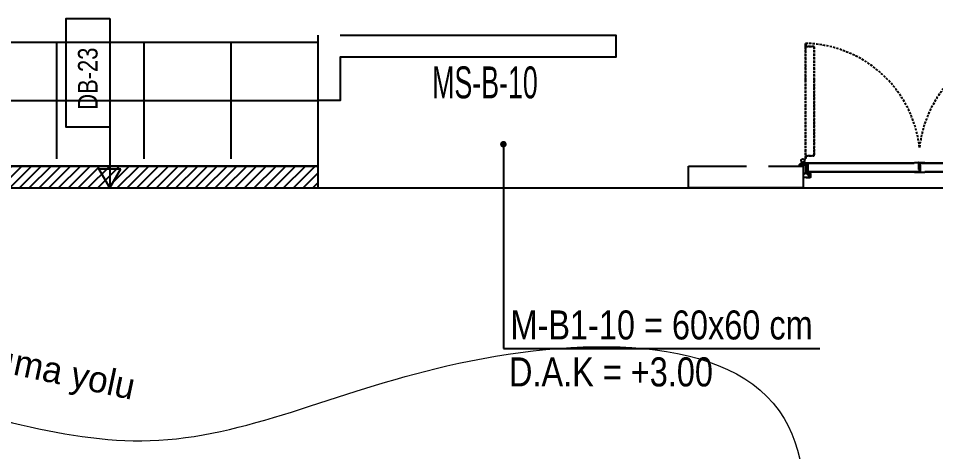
# Model space of a CAD drawing. Header units: centimetres. Extents: x -72470 to -43129, y -18750 to -16337.
# Drawn here: x -62354 to -61723, y -16761 to -16463 of the extents above; entities that cross this region are included whole.
import ezdxf
from ezdxf.enums import TextEntityAlignment as Align

# ---------------------------------------------------------------- set-up
doc = ezdxf.new("R2010")
doc.units = ezdxf.units.CM
doc.header["$MEASUREMENT"] = 0
doc.linetypes.add('11-021_3001-BLOK_B_ZEMIN_KAT$0$HIDDEN2', pattern=[4.7624999999999975, 3.174999999999998, -1.587499999999999])
doc.linetypes.add('DUZ', pattern=[0])
doc.layers.get('0').update_dxf_attribs({"linetype": 'DUZ', "lineweight": 0})
doc.layers.add('11-021_3001-BLOK_B_ZEMIN_KAT$0$2DALANNET', color=1, linetype='Continuous', plot=False)
for name, color, linetype in [('11-021_3001-BLOK_B_ZEMIN_KAT$0$2DDOSEMETARAMA', 8, 'Continuous'), ('11-021_3001-BLOK_B_ZEMIN_KAT$0$2DDUVAR', 3, 'Continuous'), ('11-021_3001-BLOK_B_ZEMIN_KAT$0$2DKAPI', 180, 'Continuous'), ('11-021_3001-BLOK_B_ZEMIN_KAT$0$2DPOZ DUVAR', 144, 'Continuous'), ('11-021_3001-BLOK_B_ZEMIN_KAT$0$2DTARAMA-DUVAR', 250, 'Continuous'), ('11-021_3001-BLOK_B_ZEMIN_KAT$0$2DTARAMA1', 253, 'Continuous'), ('11-021_3001-BLOK_B_ZEMIN_KAT$0$2DYAZI1', 212, 'Continuous'), ('11-021_3001-BLOK_B_ZEMIN_KAT$0$2DYAZI_SAFT', 212, 'Continuous')]:
    doc.layers.add(name, color=color, linetype=linetype)
doc.layers.add('TEFRIS', color=30, linetype='Continuous', lineweight=9)
doc.styles.add('11-021_3001-BLOK_B_ZEMIN_KAT$0$ARIAL', font='arial.ttf', dxfattribs={"width": 0.8})
doc.styles.add('11-021_3001-BLOK_B_ZEMIN_KAT$0$OLCU', font='arial.ttf', dxfattribs={"width": 0.8})
doc.styles.add('11-021_3001-BLOK_B_ZEMIN_KAT$0$yazi', font='calibri.ttf', dxfattribs={"width": 0.6})
doc.styles.add('TAKSİM', font='GOTHIC.TTF', dxfattribs={"height": 20})
doc.dimstyles.new('11-021_3001-BLOK_B_ZEMIN_KAT$0$DIM100', dxfattribs={"dimscale": 90, "dimtxt": 0.25, "dimasz": 0.005, "dimexe": 0.04, "dimexo": 0.1, "dimgap": 0.05, "dimtad": 1, "dimrnd": 0.5, "dimdsep": 46, "dimtxsty": '11-021_3001-BLOK_B_ZEMIN_KAT$0$OLCU', "dimblk": '11-021_3001-BLOK_B_ZEMIN_KAT$0$WDIM', "dimcen": 0.09, "dimse1": 1, "dimse2": 1, "dimclrd": 256, "dimclre": 256, "dimclrt": 6, "dimadec": 0, "dimazin": 0, "dimtfac": 1, "dimtix": 1, "dimtmove": 1, "dimatfit": 2, "dimldrblk": '11-021_3001-BLOK_B_ZEMIN_KAT$0$WDIM', "dimfxl": 1, "dimtolj": 1, "dimarcsym": 0})

# ---------------------------------------------------------------- blocks, each defined once
blk = doc.blocks.new('11-021_3001-BLOK_B_ZEMIN_KAT$0$K-22')
at = {"layer": '11-021_3001-BLOK_B_ZEMIN_KAT$0$2DKAPI'}
for p, q in [((-1.359999900008915, 2.290000000000873), (-1.359999900008915, 1.5)), ((-1.359999900008915, 1.30000000000109), (-1.359999900008915, 1.100000000000362)), ((-1.059999900009642, 2.290000000000873), (-1.059999900009642, 1.5)), ((-1.059999900009642, 1.30000000000109), (-1.059999900009642, 1.100000000000362)), ((-0.2499999000101525, 2.440000000000509), (-0.9099999000100067, 2.440000000000509)), ((1.390000099991083, 0.9500000000007276), (-0.9099999000100067, 0.9500000000007276)), ((1.390000099991083, 0.6500000000014552), (-0.9099999000100067, 0.6500000000014552)), ((-0.7299999000097162, 0.9500000000007276), (-0.7299999000097162, 1.30000000000109)), ((-0.1482389756292832, 2.444115963049624), (-0.3680908695623657, 2.224264057662365)), ((0.6406736556655233, 2.808764555677043), (-0.1266695074828021, 2.041421352554606)), ((2.650000099989483, 1.700000000000725), (0.0147518524372572, 1.700000000000725)), ((1.390000099991083, 0.9500000000007276), (2.032287565552906, 0.9500000000007276)), ((1.5, 0.5), (1.5, -1.549999999999271)), ((1.800000000001088, 0.5), (1.800000000001088, -1.549999999999271)), ((2.164575231096023, 1.400000000001455), (2.650000099989483, 1.400000000001455)), ((2.800000099990937, 1.25), (2.800000099990937, -2)), ((3.100000099990211, 1.25), (3.100000099990211, -2)), ((76.80000000000109, 2.515000000001236), (76.32500000000073, 2.040000000000873)), ((76.8114213562385, 2.415000000000873), (76.39571067811812, 1.999289321882313)), ((76.80000000000109, 2.515000000001236), (83.375, 2.515000000001236)), ((76.8114213562385, 2.415000000000873), (83.375, 2.415000000000873)), ((79.39999999999962, 2.290000000000873), (79.39999999999962, -2.17819388603311)), ((79.5, 2.390000000001236), (83.27499999999962, 2.390000000001236)), ((79.5, 2.290000000000873), (79.5, -2.17819388603311)), ((79.5, 2.290000000000873), (83.27499999999962, 2.290000000000873)), ((79.80000000000109, 1.861806113967759), (79.5, 1.861806113967759)), ((79.5, 0.2218061139683414), (79.80000000000109, 0.2218061139683414)), ((79.57500000000073, 2.265000000001236), (83.37500000000182, 2.265000000001236)), ((79.57500000000073, 2.265000000001236), (79.57500000000073, 2.165000000000873)), ((79.57500000000073, 2.165000000000873), (83.37500000000182, 2.165000000000873)), ((79.80000000000109, 1.861806113967759), (79.80000000000109, -2.17819388603311)), ((80.39999999999961, 0.5353113425608172), (80.39999999999961, 1.940000000000509)), ((80.39999999999961, 0.3781938860338414), (80.39999999999961, -3.92180611396543)), ((80.70000000000073, 0.3781938860338414), (80.39999999999961, 0.3781938860338414)), ((80.47411809548973, 0.4387187599331811), (80.70000000000073, 0.3781938860338414)), ((80.5, 0.5353113425608172), (80.5, 1.970000000001164)), ((80.5, 0.5353113425608172), (80.72588190451098, 0.4747864686632969)), ((80.70000000000073, -4.349999999998543), (80.70000000000073, 0.3781938860338414)), ((80.80000000000109, -4.349999999998543), (80.80000000000109, 0.3781938860338414)), ((83.27499999999962, 2.390000000001236), (83.27499999999962, 2.290000000000873)), ((83.375, 2.415000000000873), (83.37500000000182, 2.265000000001236)), ((83.47500000000038, 2.415000000000873), (83.47500000000038, 2.265000000001236)), ((156.8999999000098, 1.25), (156.8999999000098, -2)), ((157.199999900009, 1.25), (157.199999900009, -2)), ((157.3499999000105, 1.700000000000725), (159.9852481475627, 1.700000000000725)), ((157.8354247689039, 1.400000000001455), (157.3499999000105, 1.400000000001455)), ((158.6099999000089, 0.9500000000007276), (157.9677124344471, 0.9500000000007276)), ((158.1999999999989, 0.5), (158.1999999999989, -1.549999999999271)), ((158.5, 0.5), (158.5, -1.549999999999271)), ((158.6099999000089, 0.9500000000007276), (160.90999990001, 0.9500000000007276)), ((158.6099999000089, 0.6500000000014552), (160.90999990001, 0.6500000000014552)), ((159.3593263443344, 2.808764555677043), (160.1266695074828, 2.041421352554606)), ((160.1482389756293, 2.444115963049624), (160.3680908695623, 2.224264057662365)), ((160.2499999000101, 2.440000000000509), (160.90999990001, 2.440000000000509)), ((160.7299999000097, 0.9500000000007276), (160.7299999000097, 1.30000000000109)), ((161.0599999000096, 2.290000000000873), (161.0599999000096, 1.5)), ((161.0599999000096, 1.30000000000109), (161.0599999000096, 1.100000000000362)), ((161.3599999000089, 2.290000000000873), (161.3599999000089, 1.5)), ((161.3599999000089, 1.30000000000109), (161.3599999000089, 1.100000000000362)), ((1.800000000001088, -1.549999999999271), (1.5, -1.549999999999271)), ((3.100000099990211, -2), (2.800000099990937, -2)), ((76.70000000000255, -4.474999999998543), (76.7000000000007, -4.324999999998905)), ((80.60000000000036, -4.224999999998543), (76.80000000000109, -4.224999999998543)), ((80.60000000000036, -4.324999999998905), (76.80000000000109, -4.324999999998905)), ((76.80000000000109, -4.474999999998543), (76.80000000000109, -4.324999999998905)), ((83.3635786437626, -4.474999999998543), (76.80000000000109, -4.474999999998543)), ((83.375, -4.574999999998908), (76.80000000000109, -4.574999999998908)), ((80.70000000000073, -4.349999999998543), (76.89999999999962, -4.349999999998543)), ((76.89999999999962, -4.449999999998908), (76.89999999999962, -4.349999999998543)), ((80.70000000000073, -4.449999999998908), (76.89999999999962, -4.449999999998908)), ((79.70000000000073, -2.335311342560089), (79.47411809548977, -2.274786468660749)), ((79.5, -2.17819388603311), (79.80000000000109, -2.17819388603311)), ((79.72588190451097, -2.238718759930634), (79.5, -2.17819388603311)), ((79.70000000000073, -2.335311342560089), (79.70000000000073, -3.999999999998181)), ((79.80000000000109, -0.3781938860320224), (80.39999999999961, -0.3781938860320224)), ((79.80000000000109, -0.6281938860320225), (80.39999999999961, -0.6281938860320225)), ((79.80000000000109, -1.921943872519475), (80.39999999999961, -1.346943926573658)), ((79.80000000000109, -2.335311342560089), (79.80000000000109, -3.999999999998181)), ((80.39999999999961, -1.771806113965793), (80.70000000000073, -1.771806113965793)), ((80.39999999999961, -3.92180611396543), (80.70000000000073, -3.92180611396543)), ((80.60000000000036, -4.324999999998905), (80.60000000000036, -4.224999999998543)), ((83.3635786437626, -4.474999999998543), (83.77928932188117, -4.059289321879986)), ((83.375, -4.574999999998908), (83.85000000000038, -4.099999999998543)), ((156.8999999000098, -2), (157.199999900009, -2)), ((158.1999999999989, -1.549999999999271), (158.5, -1.549999999999271)), ((2.000000099989847, -8), (0, -8)), ((157.9999999000101, -8), (160, -8))]:
    blk.add_line(p, q, dxfattribs=at)
at = {"layer": '11-021_3001-BLOK_B_ZEMIN_KAT$0$2DKAPI', "lineweight": -2}
for points in [[(3.399999999999636, -5.399999999999636), (3.399999999999636, -6.099999999998545, 0.4142135623730951), (3.600000000000362, -6.299999999999272), (4.399999999999637, -6.299999999999272, 0.4945646170043649), (4.592946919385211, -6.047355092363433), (4.59294690000024, -6.04735509999955), (4.410579620924182, -5.378967361453756, -1.142909286166664), (5.000000000001818, -5.299999999999272), (5, -7.599999999998545, -0.4142135623730871), (4.600000000000362, -8), (2, -8), (2, -7.799999999999272), (4.600000000000362, -7.799999999999272, 0.4142135623730769), (4.800000000001088, -7.599999999998545), (4.800000000001088, -5.299999999999272, 1.142909286166394), (4.603526540307938, -5.326322453816827), (4.78589384652696, -5.994710213157302, -0.4945645940809531), (4.399999999999637, -6.5), (3.600000000000362, -6.5, -0.4142135623730951), (3.199999999998908, -6.099999999998545), (3.199999999998908, -5.399999999999636, 0.4142135623730784), (3, -5.199999999998908), (2.199999999998908, -5.199999999998908, -0.3884729073062296), (1.801571681649875, -4.83542421680613), (1.805652226817983, -4.832132275398177), (1.800858313074058, -4.826189955258087, -0.0163819052192168), (1.800000000001088, -4.799999999999272), (1.800000000001088, 0.5803847000006499, -0.2679492246572428), (1.999999991667206, 0.9267949144323208, 0.7673270070872636), (1.899999999999636, 1.30000000000109), (-2.100000000000362, 1.30000000000109, 0.4142135623730974), (-2.30000000000109, 1.100000000000362), (-2.30000000000109, 0.5), (-2.499999999998181, 0.5), (-2.499999999998181, 1.100000000000362, -0.4142135623731005), (-2.100000000000362, 1.5), (1.899999999999636, 1.5, -0.7673271923644284), (2.100000008331333, 0.7535897855686926, 0.2679492053215695), (2.000000000001818, 0.5803847000006499), (2.000000000001818, -4.799999999999272, 0.4142135623730784), (2.199999999998908, -5), (3, -5, -0.4142135623731117)], [(156.6000000000003, -5.399999999999636), (156.6000000000003, -6.099999999998545, -0.4142135623730951), (156.3999999999996, -6.299999999999272), (155.6000000000003, -6.299999999999272, -0.4945646170043649), (155.4070530806148, -6.047355092363433), (155.4070530999997, -6.04735509999955), (155.5894203790758, -5.378967361453756, 1.142909286166664), (154.9999999999982, -5.299999999999272), (155, -7.599999999998545, 0.4142135623730871), (155.3999999999996, -8), (158, -8), (158, -7.799999999999272), (155.3999999999996, -7.799999999999272, -0.4142135623730769), (155.1999999999989, -7.599999999998545), (155.1999999999989, -5.299999999999272, -1.142909286166394), (155.396473459692, -5.326322453816827), (155.214106153473, -5.994710213157302, 0.4945645940809531), (155.6000000000003, -6.5), (156.3999999999996, -6.5, 0.4142135623730951), (156.8000000000011, -6.099999999998545), (156.8000000000011, -5.399999999999636, -0.4142135623730784), (157, -5.199999999998908), (157.8000000000011, -5.199999999998908, 0.3884729073062296), (158.1984283183501, -4.83542421680613), (158.194347773182, -4.832132275398177), (158.1991416869259, -4.826189955258087, 0.0163819052192168), (158.1999999999989, -4.799999999999272), (158.1999999999989, 0.5803847000006499, 0.2679492246572428), (158.0000000083328, 0.9267949144323208, -0.7673270070872636), (158.1000000000003, 1.30000000000109), (162.1000000000003, 1.30000000000109, -0.4142135623730974), (162.3000000000011, 1.100000000000362), (162.3000000000011, 0.5), (162.4999999999982, 0.5), (162.4999999999982, 1.100000000000362, 0.4142135623731005), (162.1000000000003, 1.5), (158.1000000000003, 1.5, 0.7673271923644284), (157.8999999916686, 0.7535897855686926, -0.2679492053215695), (157.9999999999982, 0.5803847000006499), (157.9999999999982, -4.799999999999272, -0.4142135623730784), (157.8000000000011, -5), (157, -5, 0.4142135623731117)]]:
    blk.add_lwpolyline(points, format="xyb", close=True, dxfattribs=at)
at = {"layer": '11-021_3001-BLOK_B_ZEMIN_KAT$0$2DKAPI'}
for points in [[(55, -4.099999999998543), (55, -4.099999999998543), (3.220000099989191, -4.099999999998543, -0.4142135623730951), (3.100000099990211, -3.979999999999563), (3.100000099990211, 1.75, 0.4142135623730721), (2.970000099989191, 1.880000000001015), (1.120000099990644, 1.880000000001015, 1), (1.120000099990644, 1.860000000000581), (2.965000099989993, 1.860000000000581, -1), (2.965000099989993, 1.700000000000725), (1.120000099990644, 1.700000000000725, -1), (1.120000099990644, 2.040000000000873), (55, 2.040000000000873)], [(55, 1.970000000001164), (55, 1.970000000001164), (1.120000099990644, 1.970000000001164, 1), (1.120000099990644, 1.770000000000436), (2.965000099989993, 1.770000000000436, 1), (2.965000099989993, 1.79000000000087), (1.120000099990644, 1.79000000000087, -1), (1.120000099990644, 1.950000000000725), (2.970000099989191, 1.950000000000725, -0.4142135623730951), (3.170000099989918, 1.75), (3.170000099989918, -3.979999999999563, 0.4142135623730951), (3.220000099989191, -4.029999999998834), (55, -4.029999999998834)], [(83.85000000000038, -4.099999999998543), (156.7799999000108, -4.099999999998543, 0.4142135623730951), (156.8999999000098, -3.979999999999563), (156.8999999000098, 1.75, -0.4142135623730721), (157.0299999000108, 1.880000000001015), (158.8799999000093, 1.880000000001015, -1), (158.8799999000093, 1.860000000000581), (157.0349999000082, 1.860000000000581, 1), (157.0349999000082, 1.700000000000725), (158.8799999000093, 1.700000000000725, 1), (158.8799999000093, 2.040000000000873), (80.5, 2.040000000000873)], [(80.5, 1.970000000001164), (158.8799999000093, 1.970000000001164, -1), (158.8799999000093, 1.770000000000436), (157.0349999000082, 1.770000000000436, -1), (157.0349999000082, 1.79000000000087), (158.8799999000093, 1.79000000000087, 1), (158.8799999000093, 1.950000000000725), (157.0299999000108, 1.950000000000725, 0.4142135623730951), (156.82999990001, 1.750000000001818), (156.82999990001, -3.979999999999563, -0.4142135623730951), (156.7799999000108, -4.029999999998834), (83.85000000000038, -4.029999999998834)]]:
    blk.add_lwpolyline(points, format="xyb", dxfattribs=at)
for points in [[(2.000000099989847, 0.5803847577299166), (2.180000099990138, 0.5803847577299166), (2.180000099990138, -1.419615242270083), (2.000000099989847, -1.419615242270083)], [(157.9999999000101, 0.5803847577299166), (157.8199999000098, 0.5803847577299166), (157.8199999000098, -1.419615242270083), (157.9999999000101, -1.419615242270083)]]:
    blk.add_lwpolyline(points, close=True, dxfattribs=at)
for points in [[(76.32500000000073, 2.040000000000873), (55, 2.040000000000873)], [(55, 1.970000000001164), (76.32500000000073, 1.970000000001164)], [(79.70000000000073, -4.029999999998834), (55, -4.029999999998834)], [(55, -4.099999999998543), (79.70000000000073, -4.099999999998543)]]:
    blk.add_lwpolyline(points, dxfattribs=at)
for points in [[(0.1940188268181373, -5.890280175397493), (0.0056522268187109, -5.656789275399205), (1.617285526817795, -4.598641375398074), (1.800858313074058, -4.826189955258087, 0.0057888035187655), (1.801571681649875, -4.83542421680613)], [(159.8059811731818, -5.890280175397493), (159.9943477731813, -5.656789275399205), (158.3827144731821, -4.598641375398074), (158.1991416869259, -4.826189955258087, -0.0057888035187655), (158.1984283183501, -4.83542421680613)]]:
    blk.add_lwpolyline(points, format="xyb", close=True, dxfattribs=at)
for centre in [(-0.2499999000101525, 3.700000000000727), (-0.2499999000101525, 3.700000000000727), (160.2499999000101, 3.700000000000727), (160.2499999000101, 3.700000000000727)]:
    blk.add_circle(centre, 1.26, dxfattribs=at)
for centre, radius, start, end in [((-0.9099999000100067, 2.290000000000873), 0.45, 107.0781570167252, 180), ((-0.9099999000100067, 1.100000000000362), 0.45, 180, 270), ((-0.9099999000100067, 2.290000000000873), 0.15, 90, 180), ((-0.9099999000100067, 1.100000000000362), 0.15, 180, 270), ((0.0147518524372572, 1.900000000001455), 0.5, 135.0000014923414, 233.1301023541299), ((0.0147518524372572, 1.900000000001455), 0.2, 135.0000014923414, 270), ((1.350000000000362, 0.5), 0.45, 0, 90), ((1.350000000000362, 0.5), 0.15, 0, 90), ((2.650000099989483, 1.25), 0.45, 0, 90), ((2.650000099989483, 1.25), 0.15, 0, 90), ((76.32500000000073, 2.070000000001524), 0.1, 270, 314.9999999998709), ((79.5, 2.290000000000873), 0.1, 90, 180), ((80.5, 1.940000000000509), 0.1, 90, 180), ((80.5, 0.5353113425608172), 0.1, 180, 255.0000000000056), ((80.70000000000073, 0.3781938860338414), 0.1, 0, 75.00000000000556), ((83.375, 2.415000000000873), 0.1, 0, 90), ((83.37500000000182, 2.265000000001236), 0.1, 270, 0), ((157.3499999000105, 1.25), 0.45, 90, 180), ((157.3499999000105, 1.25), 0.15, 90, 180), ((158.6499999999996, 0.5), 0.45, 90, 180), ((158.6499999999996, 0.5), 0.15, 90, 180), ((159.9852481475627, 1.900000000001455), 0.2, 270, 44.99999850765855), ((159.9852481475627, 1.900000000001455), 0.5, 306.8698976458701, 44.99999850765855), ((160.90999990001, 2.290000000000873), 0.15, 0, 90), ((160.90999990001, 1.100000000000362), 0.45, 270, 0), ((160.90999990001, 1.100000000000362), 0.15, 270, 0), ((160.90999990001, 2.290000000000873), 0.45, 0, 72.9218429832748), ((0.0056522268187109, -5.656789275399205), 0.3, 270, 308.8945270000272), ((1.805652226817983, -4.832132275398177), 0.3, 218.8945269999173, 292.0243129999457), ((76.80000000000109, -4.324999999998905), 0.1, 90, 180), ((76.80000000000109, -4.474999999998543), 0.1, 180, 270), ((79.5, -2.17819388603311), 0.1, 180, 255.0000000000056), ((79.70000000000073, -3.999999999998181), 0.1, 270, 0), ((79.70000000000073, -2.335311342560089), 0.1, 0, 75.00000000000556), ((80.70000000000073, -4.349999999998543), 0.1, 270, 0), ((83.85000000000038, -4.129999999999199), 0.1, 90, 134.999999999871), ((158.194347773182, -4.832132275398177), 0.3, 247.9756870000544, 321.1054730000827), ((159.9943477731813, -5.656789275399205), 0.3, 231.1054729999729, 270)]:
    blk.add_arc(centre, radius, start, end, dxfattribs=at)
at = {"layer": '11-021_3001-BLOK_B_ZEMIN_KAT$0$2DTARAMA1', "linetype": '11-021_3001-BLOK_B_ZEMIN_KAT$0$HIDDEN2', "ltscale": 0.5}
for points in [[(7.550000099989117, 59.24999990001015), (7.550000099990938, 82.16319626546829, 0.4142135623730951), (7.430000099991955, 82.28319626546727), (1.700000099992394, 82.28319626546727, -0.4142135623730721), (1.570000099991375, 82.41319626546829), (1.570000099991375, 84.26319626546865, -1), (1.59000009999181, 84.26319626546865), (1.59000009999181, 82.41819626546749, 1), (1.750000099991666, 82.41819626546749), (1.750000099991666, 84.26319626546865, 1), (1.41000009999152, 84.26319626546865), (1.4100000999897, 59.24999990001015)], [(1.48000009998941, 59.24999990001015), (1.480000099991226, 84.26319626546865, -1), (1.680000099991955, 84.26319626546865), (1.680000099991955, 82.41819626546749, -1), (1.66000009999152, 82.41819626546749), (1.66000009999152, 84.26319626546865, 1), (1.500000099991666, 84.26319626546865), (1.500000099991666, 82.41319626546829, 0.4142135623730951), (1.700000099992394, 82.21319626546756), (7.430000099991955, 82.21319626546756, -0.4142135623730951), (7.480000099991227, 82.16319626546829), (7.480000099989411, 59.24999990001015)], [(152.449999900009, 59.24999990001015), (152.4499999000072, 82.16319626546829, -0.4142135623730951), (152.569999900006, 82.28319626546727), (158.2999999000058, 82.28319626546727, 0.4142135623730721), (158.4299999000068, 82.41319626546829), (158.4299999000068, 84.26319626546865, 1), (158.4099999000063, 84.26319626546865), (158.4099999000063, 82.41819626546749, -1), (158.2499999000065, 82.41819626546749), (158.2499999000065, 84.26319626546865, -1), (158.5899999000066, 84.26319626546865), (158.5899999000085, 59.24999990001015)], [(158.5199999000088, 59.24999990001015), (158.5199999000069, 84.26319626546865, 1), (158.3199999000061, 84.26319626546865), (158.3199999000061, 82.41819626546749, 1), (158.3399999000066, 82.41819626546749), (158.3399999000066, 84.26319626546865, -1), (158.4999999000065, 84.26319626546865), (158.4999999000065, 82.41319626546829, -0.4142135623730951), (158.2999999000058, 82.21319626546756), (152.569999900006, 82.21319626546756, 0.4142135623730951), (152.5199999000069, 82.16319626546829), (152.5199999000087, 59.24999990001015)], [(7.550000099989117, 59.24999990001015), (7.550000099990938, 59.24999990001015), (7.550000099990938, 7.170000000001892, -0.4142135623730951), (7.430000099988318, 7.050000000001089), (1.700000099988755, 7.050000000001089, 0.4142135623730721), (1.570000099989553, 6.920000000001892), (1.570000099989553, 5.069999999999708, 1), (1.590000099988174, 5.069999999999708), (1.590000099988174, 6.915000000000872, -1), (1.750000099988028, 6.915000000000872), (1.750000099989844, 5.069999999999708, -1), (1.4100000999897, 5.069999999999708), (1.4100000999897, 59.24999990001015)], [(1.48000009998941, 59.24999990001015), (1.48000009998941, 59.24999990001015), (1.48000009998941, 5.069999999999708, 1), (1.680000099988316, 5.069999999999708), (1.680000099988316, 6.915000000000872, 1), (1.6600000999897, 6.915000000000872), (1.6600000999897, 5.069999999999708, -1), (1.500000099989844, 5.069999999999708), (1.500000099989844, 6.920000000001892, -0.4142135623730951), (1.700000099988755, 7.120000000000798), (7.430000099988318, 7.120000000000798, 0.4142135623730951), (7.480000099989411, 7.170000000001892), (7.480000099989411, 59.24999990001015)], [(152.449999900009, 59.24999990001015), (152.4499999000072, 59.24999990001015), (152.4499999000072, 7.170000000001892, 0.4142135623730951), (152.5699999000098, 7.050000000001089), (158.2999999000094, 7.050000000001089, -0.4142135623730721), (158.4299999000086, 6.920000000001892), (158.4299999000086, 5.069999999999708, -1), (158.40999990001, 5.069999999999708), (158.40999990001, 6.915000000000872, 1), (158.2499999000101, 6.915000000000872), (158.2499999000083, 5.069999999999708, 1), (158.5899999000085, 5.069999999999708), (158.5899999000085, 59.24999990001015)], [(158.5199999000088, 59.24999990001015), (158.5199999000088, 59.24999990001015), (158.5199999000088, 5.069999999999708, -1), (158.3199999000098, 5.069999999999708), (158.3199999000098, 6.915000000000872, -1), (158.3399999000085, 6.915000000000872), (158.3399999000085, 5.069999999999708, 1), (158.4999999000083, 5.069999999999708), (158.4999999000083, 6.920000000001892, 0.4142135623730951), (158.2999999000094, 7.120000000000798), (152.5699999000098, 7.120000000000798, -0.4142135623730951), (152.5199999000087, 7.170000000001892), (152.5199999000087, 59.24999990001015)]]:
    blk.add_lwpolyline(points, format="xyb", dxfattribs=at)
for centre, radius, start, end in [((-0.2499999000101525, 3.700000000001636), 80.75397788957945, 6.404534620221742, 88.69874516657198), ((160.2499999000101, 3.699999999999818), 80.75397788958182, 91.301254833428, 173.5954653797235)]:
    blk.add_arc(centre, radius, start, end, dxfattribs=at)
blk = doc.blocks.new('*U17')
for p, q in [((-0.8166598998751127, 0), (-9.476913937719516, 5)), ((-9.476913937719516, 5), (-9.476913937719516, -5)), ((-78.59886615232062, 0), (-28.59886615232063, 0)), ((-28.59886615232063, 0), (-0.8166598998751127, 0)), ((-0.8166598998751127, 1.705e-13), (-9.476913937719516, -5))]:
    blk.add_line(p, q)
blk.add_lwpolyline([(-78.59886615232062, -5.68e-14), (-28.59886615232063, -5.68e-14), (-28.59886615232063, 20), (-78.59886615232062, 20)], close=True)
at = {"style": '11-021_3001-BLOK_B_ZEMIN_KAT$0$yazi'}
blk.add_attdef('DUVARTIPI', text='', height=9, dxfattribs=at).set_placement((-52.63120997301164, 8.312688904302377), align=Align.MIDDLE_CENTER)
blk = doc.blocks.new('11-021_3001-BLOK_B_ZEMIN_KAT$0$_Dot')
at = {"color": 0, "linetype": 'ByBlock', "lineweight": -2}
blk.add_line((-0.5, 0), (-1, 0), dxfattribs=at)
at = {"color": 0, "linetype": 'ByBlock', "const_width": 0.5}
blk.add_lwpolyline([(-0.25, 0, 1), (0.25, 0, 1)], format="xyb", close=True, dxfattribs=at)
blk = doc.blocks.new('11-021_3001-BLOK_B_ZEMIN_KAT$0$WDIM')
for p, q in [((0, -20), (0, 20.00000000000364)), ((-7.071067811863031, -7.071067811863031), (7.071067811863031, 7.071067811863031)), ((-15, 3.638e-12), (15, 0))]:
    blk.add_line(p, q)

msp = doc.modelspace()

# ---------------------------------------------------------------- hatches: boundary and pattern name
at = {"layer": '11-021_3001-BLOK_B_ZEMIN_KAT$0$2DDOSEMETARAMA'}
h = msp.add_hatch(dxfattribs=at)
h.set_pattern_fill('_USER', color=256, scale=60, double=1, pattern_type=0)
h.set_pattern_definition([(2.197154778051754e-15, (-62447.81231580793, -16579.43709980408), (0, 60), []), (90, (-62447.81231580793, -16579.43709980408), (-60, 3.673940397442061e-15), [])])
h.paths.add_polyline_path([(-62147.81231580793, -16559.43709980408), (-62147.81231580793, -16479.43709981153), (-62447.81231580793, -16479.43709981153), (-62447.81231580793, -16559.43709980408)])
at = {"layer": '11-021_3001-BLOK_B_ZEMIN_KAT$0$2DTARAMA-DUVAR'}
h = msp.add_hatch(dxfattribs=at)
h.set_pattern_fill('ANSI31', color=256, scale=1.5)
h.set_pattern_definition([(45, (-62447.81231580793, -16579.43709980408), (-3.367596045400932, 3.367596045400933), [])])
h.paths.add_polyline_path([(-62147.81231580793, -16579.43709980408), (-62147.81231580795, -16564.43709980408), (-62447.81231580795, -16564.43709980408), (-62447.81231580793, -16579.43709980408)])

# ---------------------------------------------------------------- linework, layer by layer
at = {"layer": '11-021_3001-BLOK_B_ZEMIN_KAT$0$2DALANNET'}
msp.add_lwpolyline([(-64702.81231580795, -16579.43572006086), (-63822.81231515227, -16579.43709980408), (-63822.81231515227, -16514.43709980408), (-63672.81231515227, -16514.43709980408), (-63672.81231507979, -16579.45470691253), (-59732.81231306614, -16579.43709980408), (-59732.81231300654, -16609.43710000524), (-58590.31231586756, -16609.43709986368), (-58590.31231586756, -18059.49870684454), (-58810.10643468918, -18059.49870684454), (-58810.10643468918, -16769.43709985623), (-64702.81231527151, -16769.43614782104)], close=True, dxfattribs=at)
at = {"layer": '11-021_3001-BLOK_B_ZEMIN_KAT$0$2DDOSEMETARAMA'}
msp.add_lwpolyline([(-62147.81231580793, -16564.43709980408), (-62147.81231580793, -16479.43709981153), (-62447.81231580793, -16479.43709981153), (-62447.81231580793, -16564.43709980408), (-62147.81231580793, -16564.43709980408)], close=True, dxfattribs=at)
at = {"layer": '11-021_3001-BLOK_B_ZEMIN_KAT$0$2DDUVAR'}
for p, q in [((-61892.81231580793, -16579.43709980408), (-61892.81231580793, -16564.43709980408)), ((-61837.81231539069, -16564.43709980408), (-61813.81231556951, -16564.43709980408)), ((-61813.81231556951, -16564.43709980408), (-61813.81231556951, -16579.43709980408)), ((-61813.81231556951, -16579.43709980408), (-61892.81231580793, -16579.43709980408))]:
    msp.add_line(p, q, dxfattribs=at)
for points in [[(-62132.81231580793, -16474.43709980408), (-61942.81231580793, -16474.43709980408), (-61942.81231580793, -16489.43709980408), (-62132.81231580793, -16489.43709980408), (-62132.81231580793, -16519.43709980408), (-62147.81231580793, -16519.43709980408), (-62147.81231580793, -16474.43709980408)], [(-61892.81231580793, -16564.43709980408), (-61852.81231539069, -16564.43709980408)]]:
    msp.add_lwpolyline(points, dxfattribs=at)
msp.add_lwpolyline([(-62447.81231580793, -16579.43709980408), (-62147.81231580793, -16579.43709980408), (-62147.81231580793, -16564.43709980408), (-62447.81231580793, -16564.43709980408)], close=True, dxfattribs=at)
at = {"layer": 'TEFRIS', "color": 0, "linetype": 'Continuous'}
msp.add_spline([(-63715.49670627319, -16879.1107291805), (-63561.6416968354, -16710.20838275738), (-63110.91178032084, -16710.20838275738), (-62885.54674933784, -16686.38876501936), (-62456.48647461517, -16714.53916635493), (-62263.62590632001, -16753.51664986497), (-62059.30970687959, -16702.06071705082), (-61826.96029627782, -16738.35878409295), (-61784.12342658869, -16939.38890786409), (-61661.13846607564, -16985.59990088514)], degree=3, dxfattribs=at)

# ---------------------------------------------------------------- block references
at = {"layer": '11-021_3001-BLOK_B_ZEMIN_KAT$0$2DKAPI'}
msp.add_blockref('11-021_3001-BLOK_B_ZEMIN_KAT$0$K-22', (-61813.81231562911, -16564.43713996271), dxfattribs=at)
at = {"layer": '11-021_3001-BLOK_B_ZEMIN_KAT$0$2DPOZ DUVAR'}
ref = msp.add_blockref('*U17', (-62291.30558830268, -16580.66208965788), dxfattribs=dict(at, xscale=-1.5, yscale=1.5, zscale=1.5, rotation=90))
ref.add_attrib('DUVARTIPI', 'DB-23', dxfattribs={"layer": '0', "height": 13.5, "rotation": 90, "style": '11-021_3001-BLOK_B_ZEMIN_KAT$0$ARIAL', "width": 0.8}).set_placement((-62306.49155807264, -16504.29523328403), align=Align.MIDDLE_CENTER)

# ---------------------------------------------------------------- texts
at = {"layer": '11-021_3001-BLOK_B_ZEMIN_KAT$0$2DYAZI1', "style": '11-021_3001-BLOK_B_ZEMIN_KAT$0$OLCU', "width": 0.8}
for s, p in [('M-B1-10 = 60x60 cm', (-62015.42536871253, -16683.85696644047)), ('D.A.K = +3.00', (-62016.43429927646, -16716.17751259068))]:
    msp.add_text(s, height=20, dxfattribs=at).set_placement(p)
at = {"layer": '11-021_3001-BLOK_B_ZEMIN_KAT$0$2DYAZI_SAFT', "style": '11-021_3001-BLOK_B_ZEMIN_KAT$0$ARIAL', "width": 0.6}
msp.add_text('MS-B-10', height=22, dxfattribs=at).set_placement((-62069.38371454297, -16517.84502935121))
at = {"layer": 'TEFRIS', "color": 0, "linetype": 'Continuous', "style": 'TAKSİM'}
msp.add_text('bulaşık taşıma yolu', height=17.99999999999998, rotation=347.9999999999279, dxfattribs=at).set_placement((-62477.66742817172, -16682.59663878608))

# ---------------------------------------------------------------- leaders
at = {"layer": '11-021_3001-BLOK_B_ZEMIN_KAT$0$2DYAZI1'}
msp.add_leader([(-62020.31231580793, -16549.43710314939), (-62020.31231580793, -16690.06071705082), (-61802.49130551635, -16690.06071705082)], dimstyle='11-021_3001-BLOK_B_ZEMIN_KAT$0$DIM100', override={"dimasz": 0.05, "dimldrblk": '11-021_3001-BLOK_B_ZEMIN_KAT$0$_Dot', "dimfxl": 0.2, "dimarcsym": 2}, dxfattribs=at)

doc.saveas('drawing.dxf')
